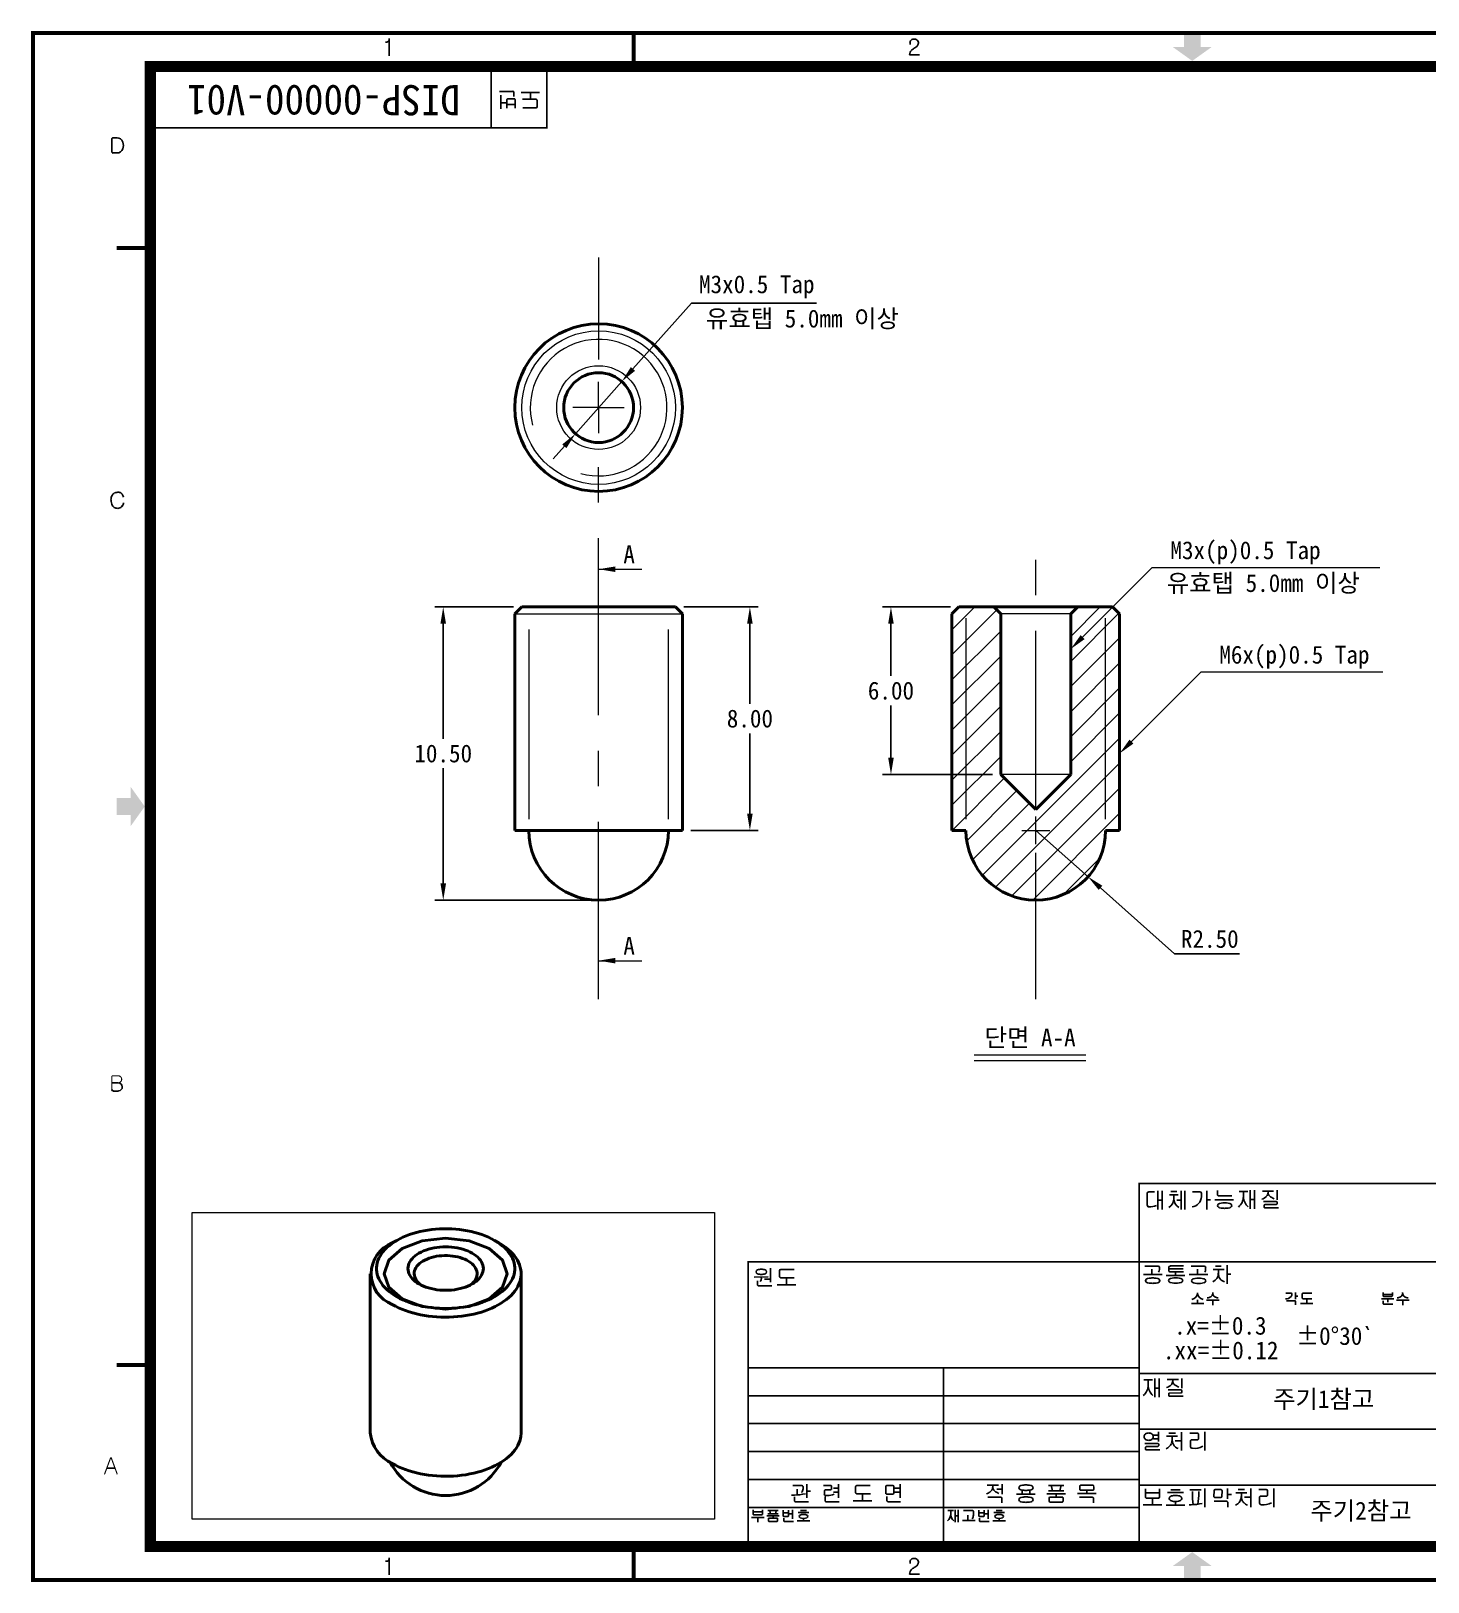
# Model space of a CAD drawing. Header units: millimetres. Extents: x 20 to 2790, y -3132 to 1612.
# Drawn here: x 19.6 to 269.7, y 19.6 to 297.4 of the extents above; entities that cross this region are included whole.
import ezdxf

# ---------------------------------------------------------------- set-up
doc = ezdxf.new("R2010")
doc.units = ezdxf.units.MM
doc.header["$MEASUREMENT"] = 0
doc.linetypes.add('CENTER', pattern=[50.8, 31.75, -6.35, 6.35, -6.35])
doc.layers.get('0').update_dxf_attribs({"color": 6})
doc.layers.add('0 @ 1', color=6, linetype='Continuous')
for name, color, linetype, lineweight in [('CENTER', 1, 'CENTER', 9), ('DIM', 2, 'Continuous', 9), ('HATCH', 5, 'Continuous', 13), ('OUTLINE', 3, 'Continuous', 40), ('숨은선', 253, 'Continuous', 20)]:
    doc.layers.add(name, color=color, linetype=linetype, lineweight=lineweight)
doc.styles.get("Standard").update_dxf_attribs({"font": '', "height": 3.2})
doc.styles.get('Standard').set_extended_font_data('GulimChe')
doc.dimstyles.new('척도 5배 - (x.xx)', dxfattribs={"dimtxt": 3.2, "dimasz": 3, "dimexe": 1.5, "dimexo": 1.5, "dimgap": 1, "dimtad": 1, "dimtih": 1, "dimtoh": 1, "dimlfac": 0.2, "dimzin": 0, "dimdsep": 46, "dimtxsty": 'Standard', "dimcen": 0, "dimclrd": 2, "dimclre": 2, "dimclrt": 2, "dimaunit": 1, "dimadec": 0, "dimazin": 0, "dimtfac": 0.75, "dimtmove": 0, "dimatfit": 0, "dimfxl": 1, "dimtolj": 1, "dimtzin": 0, "dimarcsym": 0})

# ---------------------------------------------------------------- blocks, each defined once
blk = doc.blocks.new('A-3_규격도면_동인광학')
for points in [[(209, 277), (206, 277), (206, 274.5), (204, 274.5), (207.5, 272), (211, 274.5), (209, 274.5)], [(15, 137), (17.5, 137), (17.5, 135), (20, 138.5), (17.5, 142), (17.5, 140), (15, 140)], [(204, 2.5), (206, 2.5), (206, 0), (209, 0), (209, 2.5), (211, 2.5), (207.5, 5)]]:
    blk.add_hatch(color=256).paths.add_polyline_path(points)
for p, q in [((63.07, 275.38), (63.32, 275.38)), ((63.73, 272.93), (63.73, 275.99)), ((63.73, 275.99), (63.73, 272.93)), ((156.98, 274.96), (156.98, 275.22)), ((156.9, 273.09), (158.65, 273.09)), ((157.84, 274.33), (157.74, 274.26)), ((158.18, 274.56), (157.84, 274.33)), ((158.26, 274.63), (158.18, 274.56)), ((82, 270), (82, 260)), ((85.87, 266.55), (83.48, 266.55)), ((83.73, 263.42), (83.73, 265.84)), ((84.63, 264.48), (83.73, 264.48)), ((84.81, 265.01), (84.81, 263.52)), ((86.28, 264.22), (84.81, 264.22)), ((86.07, 265.22), (84.99, 265.22)), ((86.06, 265.64), (86.06, 266.4)), ((86.28, 263.52), (86.28, 265.05)), ((90.69, 266.36), (87.36, 266.36)), ((90.02, 265.12), (87.64, 265.12)), ((89.03, 265.33), (89.03, 266.36)), ((90.27, 263.83), (90.27, 264.89)), ((87.68, 263.62), (90.05, 263.62)), ((14.11, 255.76), (14.11, 258)), ((14.35, 258.23), (15.04, 258.23)), ((16.18, 193.86), (16.14, 194.04)), ((14.1, 89.02), (15.24, 89.02)), ((15.24, 89.02), (15.26, 89.02)), ((15.31, 87.56), (14.35, 87.56)), ((200.76, 69.49), (199.71, 69.49)), ((201.31, 69.71), (201.31, 66.37)), ((202.12, 69.71), (202.12, 66.37)), ((203.67, 69.54), (204.73, 69.54)), ((205.49, 69.71), (205.49, 66.37)), ((206.2, 69.71), (206.2, 66.37)), ((207.52, 69.52), (208.87, 69.52)), ((210.13, 69.71), (210.13, 66.37)), ((211.99, 69.75), (211.99, 69.01)), ((215.9, 69.58), (217.44, 69.58)), ((216.66, 69.58), (216.66, 68.65)), ((217.85, 69.8), (217.85, 66.46)), ((218.66, 69.8), (218.66, 66.46)), ((220.05, 69.62), (222.07, 69.62)), ((221.06, 69.62), (221.06, 69.31)), ((221.06, 69.62), (221.06, 69.31)), ((222.7, 69.82), (222.7, 68.1)), ((199.46, 69.16), (199.46, 67.06)), ((201.31, 68.03), (202.12, 68.03)), ((203.44, 68.98), (204.96, 68.98)), ((204.2, 68.3), (204.2, 68.98)), ((205.49, 67.99), (204.77, 67.99)), ((209.13, 69.27), (209.13, 68.63)), ((210.13, 68.07), (210.78, 68.07)), ((211.56, 68.09), (214.89, 68.09)), ((212.25, 68.77), (214.61, 68.77)), ((217.85, 68.12), (218.66, 68.12)), ((220.23, 67.78), (222.52, 67.78)), ((220.35, 67.05), (220.35, 66.78)), ((222.51, 67.23), (220.5, 67.21)), ((220.56, 66.63), (222.91, 66.63)), ((131.98, 53.34), (131.98, 55.81)), ((131.98, 55.81), (131.98, 53.34)), ((136.23, 55.6), (133.86, 55.6)), ((199.04, 56.19), (201.37, 56.19)), ((200.24, 55.63), (200.24, 54.7)), ((201.65, 55.96), (201.65, 55.6)), ((203.29, 56.01), (203.29, 55.39)), ((205.86, 55.72), (203.29, 55.72)), ((205.91, 56.23), (203.54, 56.23)), ((207.29, 56.19), (209.62, 56.19)), ((208.42, 55.63), (208.42, 54.71)), ((209.9, 55.96), (209.9, 55.6)), ((211.23, 55.62), (213.19, 55.62)), ((211.65, 56.18), (212.7, 56.18)), ((212.18, 54.94), (212.18, 55.62)), ((213.76, 56.39), (213.76, 53.05)), ((129.11, 54.2), (131.59, 54.27)), ((129.66, 53.56), (129.66, 52.9)), ((130.36, 54.23), (130.37, 53.91)), ((131.98, 53.87), (130.96, 53.87)), ((133.22, 52.86), (136.55, 52.86)), ((133.64, 55.39), (133.64, 54.33)), ((133.89, 54.1), (136.27, 54.1)), ((134.88, 53.9), (134.88, 52.86)), ((202.1, 54.7), (198.76, 54.7)), ((198.76, 54.7), (202.1, 54.7)), ((202.86, 54.53), (206.19, 54.53)), ((203.53, 55.2), (205.92, 55.2)), ((204.52, 55.2), (204.52, 54.53)), ((210.28, 54.71), (206.94, 54.71)), ((206.94, 54.71), (210.28, 54.71)), ((213.76, 54.75), (214.42, 54.75)), ((129.87, 52.68), (132.24, 52.68)), ((208.44, 49.49), (208.44, 50.19)), ((210.07, 50.1), (212.31, 50.1)), ((211.16, 51.47), (211.16, 51.35)), ((211.16, 51.35), (211.16, 51.47)), ((211.18, 50.1), (211.18, 49.24)), ((224.24, 51.39), (225.17, 51.39)), ((224.35, 50), (225.83, 50)), ((225.3, 51.25), (225.3, 51.02)), ((225.97, 51.51), (225.97, 50.3)), ((225.97, 50.8), (226.41, 50.8)), ((227.17, 51.22), (227.17, 50.52)), ((228.89, 51.37), (227.31, 51.37)), ((227.33, 50.37), (228.92, 50.37)), ((227.99, 50.23), (227.99, 49.54)), ((241.38, 50.33), (243.6, 50.33)), ((241.67, 51.46), (241.67, 50.89)), ((241.67, 51.15), (243.32, 51.15)), ((241.83, 50.76), (243.16, 50.76)), ((242.49, 50.33), (242.49, 49.76)), ((243.32, 50.94), (243.32, 51.46)), ((244.07, 50.1), (246.3, 50.1)), ((245.16, 51.47), (245.16, 51.35)), ((245.16, 51.35), (245.16, 51.47)), ((245.18, 50.1), (245.18, 49.24)), ((207.34, 49.49), (209.56, 49.49)), ((225.98, 49.89), (225.98, 49.29)), ((226.89, 49.54), (229.11, 49.54)), ((241.67, 49.96), (241.67, 49.52)), ((241.84, 49.39), (243.42, 49.39)), ((128, 38), (198, 38)), ((163, 38), (163, 7)), ((198, 37), (253, 37)), ((198.84, 35.85), (200.38, 35.85)), ((199.6, 35.85), (199.6, 34.91)), ((200.79, 36.06), (200.79, 32.73)), ((200.79, 34.38), (201.6, 34.38)), ((201.6, 36.06), (201.6, 32.73)), ((202.99, 35.89), (205.01, 35.89)), ((203.17, 34.04), (205.47, 34.04)), ((205.45, 33.49), (203.44, 33.48)), ((204, 35.89), (204, 35.58)), ((204, 35.89), (204, 35.58)), ((205.65, 36.09), (205.65, 34.36)), ((128, 33), (198, 33)), ((203.29, 33.31), (203.29, 33.04)), ((203.51, 32.9), (205.85, 32.9)), ((128, 28), (198, 28)), ((198, 27), (253, 27)), ((200.56, 25.95), (201.47, 25.95)), ((200.56, 25.29), (201.47, 25.29)), ((201.47, 26.51), (201.47, 24.78)), ((202.92, 25.73), (204.88, 25.73)), ((203.3, 26.31), (204.49, 26.31)), ((203.9, 25.73), (203.9, 25.14)), ((205.57, 26.49), (205.57, 23.18)), ((207.07, 26.3), (208.41, 26.3)), ((208.41, 25.11), (207.39, 25.11)), ((208.62, 26.1), (208.62, 25.31)), ((209.75, 26.51), (209.75, 23.17)), ((128, 23), (198, 23)), ((199.01, 24.45), (201.31, 24.45)), ((199.13, 23.72), (199.13, 23.45)), ((201.29, 23.9), (199.28, 23.88)), ((199.35, 23.3), (201.7, 23.3)), ((204.46, 24.93), (205.57, 24.93)), ((207.21, 24.89), (207.21, 23.84)), ((207.32, 23.64), (207.4, 23.61)), ((207.4, 23.61), (207.54, 23.59)), ((13.21, 20.04), (14.68, 20.04)), ((128, 18), (198, 18)), ((135.98, 16.93), (137.61, 16.93)), ((138.54, 17.16), (138.54, 14.69)), ((141.51, 16.95), (142.68, 16.95)), ((142.95, 16.76), (142.95, 16.34)), ((144.21, 17.16), (144.21, 14.72)), ((147.25, 16.73), (147.25, 15.67)), ((149.84, 16.94), (147.47, 16.94)), ((152.64, 16.75), (152.64, 15.56)), ((153.9, 16.94), (152.85, 16.94)), ((154.09, 15.56), (154.09, 16.72)), ((155.19, 17.16), (155.19, 14.72)), ((170.79, 16.97), (172.81, 16.97)), ((171.8, 16.97), (171.8, 16.65)), ((173.45, 17.17), (173.45, 15.35)), ((181.75, 16.92), (184.53, 16.92)), ((182.3, 16.77), (182.47, 15.98)), ((183.97, 16.75), (183.79, 15.98)), ((187.39, 16.22), (187.39, 16.83)), ((187.63, 16.98), (189.68, 16.98)), ((189.86, 16.77), (189.86, 16.22)), ((198, 17), (253, 17)), ((135.78, 15.21), (136.3, 15.22)), ((136.3, 14.87), (136.3, 14.23)), ((136.56, 14.01), (138.83, 14.01)), ((136.81, 16.25), (136.81, 15.24)), ((139.19, 15.89), (138.54, 15.89)), ((141.65, 15.95), (141.65, 15.38)), ((141.79, 14.95), (141.79, 14.23)), ((141.83, 15.14), (142.16, 15.13)), ((142.72, 16.12), (141.88, 16.12)), ((142.04, 14.01), (144.32, 14.01)), ((143.29, 16.45), (144.21, 16.45)), ((143.29, 15.71), (144.21, 15.71)), ((146.83, 14.2), (150.16, 14.2)), ((147.5, 15.44), (149.88, 15.44)), ((148.49, 15.23), (148.49, 14.2)), ((152.84, 15.37), (153.88, 15.37)), ((152.86, 14.95), (152.86, 14.23)), ((153.11, 14.01), (155.29, 14.01)), ((154.26, 16.45), (155.19, 16.45)), ((154.27, 15.71), (155.19, 15.71)), ((170.89, 14.83), (173.22, 14.83)), ((172.54, 16.26), (173.45, 16.26)), ((173.42, 14.6), (173.42, 13.84)), ((179.41, 15.35), (176.07, 15.35)), ((176.07, 15.35), (179.41, 15.35)), ((177.03, 16.01), (177.03, 15.35)), ((178.44, 16.02), (178.44, 15.35)), ((181.47, 15.45), (184.82, 15.45)), ((181.75, 15.98), (184.53, 15.98)), ((181.9, 14.7), (181.9, 14.1)), ((184.19, 14.86), (182.09, 14.86)), ((182.14, 13.95), (184.19, 13.95)), ((183.13, 15.45), (183.13, 14.86)), ((184.37, 14.15), (184.37, 14.7)), ((186.96, 15.48), (190.31, 15.48)), ((187.31, 14.81), (189.64, 14.81)), ((189.68, 16.07), (187.58, 16.07)), ((188.63, 15.48), (188.63, 16.07)), ((189.85, 14.59), (189.85, 13.83)), ((199.15, 16.32), (199.15, 14.84)), ((199.15, 15.62), (201.64, 15.62)), ((199.35, 14.67), (201.43, 14.67)), ((200.39, 14.45), (200.39, 13.44)), ((201.64, 14.87), (201.64, 16.34)), ((203.05, 15.65), (205.96, 15.65)), ((203.67, 16.17), (205.33, 16.17)), ((204.35, 15.15), (204.49, 15.15)), ((204.49, 14.06), (204.35, 14.06)), ((204.49, 15.15), (204.63, 15.15)), ((204.63, 14.06), (204.49, 14.06)), ((204.49, 14.06), (204.49, 13.41)), ((207.06, 16.15), (209.09, 16.15)), ((207.53, 15.83), (207.53, 15.63)), ((208.66, 15.84), (208.66, 15.63)), ((209.78, 16.38), (209.78, 13.06)), ((211.4, 15.99), (211.37, 14.97)), ((211.4, 14.11), (213.62, 14.11)), ((211.57, 14.77), (212.61, 14.77)), ((212.67, 16.18), (211.61, 16.18)), ((212.82, 14.97), (212.86, 15.96)), ((213.83, 16.37), (213.83, 14.55)), ((213.83, 15.31), (214.5, 15.31)), ((213.85, 13.93), (213.85, 13.04)), ((215.31, 15.6), (217.27, 15.6)), ((215.7, 16.18), (216.88, 16.18)), ((216.29, 15.6), (216.29, 15.01)), ((216.85, 14.81), (217.96, 14.81)), ((217.96, 16.37), (217.96, 13.06)), ((219.41, 16.2), (220.75, 16.2)), ((219.54, 14.79), (219.54, 13.74)), ((220.74, 15), (219.72, 15)), ((220.96, 15.99), (220.96, 15.21)), ((222.09, 16.41), (222.09, 13.07)), ((128, 13), (198, 13)), ((128.62, 11.22), (130.85, 11.22)), ((128.91, 12.54), (128.91, 11.79)), ((128.91, 12.2), (130.56, 12.2)), ((129.05, 11.66), (130.43, 11.66)), ((129.74, 11.22), (129.74, 10.37)), ((130.56, 11.82), (130.56, 12.54)), ((131.35, 11.49), (133.58, 11.49)), ((131.53, 12.47), (133.39, 12.47)), ((131.53, 11.84), (133.39, 11.84)), ((131.9, 12.37), (132.02, 11.84)), ((132.46, 11.49), (132.46, 11.09)), ((133.02, 12.36), (132.9, 11.84)), ((134.27, 12.51), (134.27, 11.49)), ((134.27, 12.05), (135.24, 12.05)), ((134.4, 11.37), (135.13, 11.37)), ((135.24, 11.52), (135.24, 12.51)), ((135.37, 11.87), (135.96, 11.87)), ((135.96, 12.58), (135.96, 10.96)), ((136.95, 12.09), (138.89, 12.09)), ((137.37, 12.45), (138.47, 12.45)), ((137.82, 11.76), (137.91, 11.76)), ((137.91, 11.76), (138, 11.76)), ((163.75, 12.44), (164.78, 12.44)), ((164.26, 12.44), (164.26, 11.82)), ((165.05, 12.59), (165.05, 10.36)), ((165.05, 11.47), (165.59, 11.47)), ((165.59, 12.59), (165.59, 10.36)), ((166.58, 12.46), (168.15, 12.46)), ((167.34, 11.59), (167.34, 10.63)), ((168.32, 12.3), (168.32, 11.6)), ((169.29, 12.51), (169.29, 11.49)), ((169.29, 12.05), (170.27, 12.05)), ((169.42, 11.37), (170.15, 11.37)), ((170.27, 11.52), (170.27, 12.51)), ((170.39, 11.87), (170.99, 11.87)), ((170.99, 12.58), (170.99, 10.96)), ((171.97, 12.09), (173.91, 12.09)), ((172.39, 12.45), (173.49, 12.45)), ((172.84, 11.76), (172.93, 11.76)), ((172.93, 11.76), (173.03, 11.76)), ((198.73, 13.44), (202.06, 13.44)), ((202.83, 13.41), (206.17, 13.41)), ((206.96, 13.48), (207.33, 13.48)), ((219.65, 13.53), (219.73, 13.5)), ((219.73, 13.5), (219.88, 13.49)), ((131.64, 10.99), (131.64, 10.59)), ((133.17, 11.09), (131.76, 11.09)), ((131.8, 10.49), (133.17, 10.49)), ((133.29, 10.62), (133.29, 10.99)), ((134.41, 11.1), (134.41, 10.59)), ((134.54, 10.49), (136.13, 10.49)), ((136.81, 10.6), (139.03, 10.6)), ((137.91, 11.04), (137.82, 11.04)), ((138, 11.04), (137.91, 11.04)), ((137.91, 11.04), (137.91, 10.6)), ((166.39, 10.63), (168.62, 10.63)), ((169.43, 11.1), (169.43, 10.59)), ((169.56, 10.49), (171.15, 10.49)), ((171.83, 10.6), (174.06, 10.6)), ((172.93, 11.04), (172.84, 11.04)), ((173.03, 11.04), (172.93, 11.04)), ((172.93, 11.04), (172.93, 10.6)), ((63.07, 3.35), (63.32, 3.35)), ((63.73, 0.91), (63.73, 3.96)), ((63.73, 3.96), (63.73, 0.91)), ((156.98, 2.93), (156.98, 3.2)), ((156.9, 1.07), (158.65, 1.07)), ((157.84, 2.3), (157.74, 2.24)), ((158.18, 2.54), (157.84, 2.3)), ((158.26, 2.6), (158.18, 2.54))]:
    blk.add_line(p, q)
for points, const_width in [([(0, 0), (0, 277), (400, 277), (400, 0)], 0.7), ([(21, 6), (21, 271), (394, 271), (394, 6)], 2)]:
    blk.add_lwpolyline(points, close=True, dxfattribs=dict(const_width=const_width))
for points, const_width in [([(107.5, 277), (107.5, 270.33)], 0.7), ([(22, 260), (92, 260), (92, 270)], 0.3), ([(15, 238.5), (21.67, 238.5)], 0.7), ([(198, 7), (198, 71), (393, 71)], 0.3), ([(128, 7), (128, 57), (393, 57)], 0.3), ([(15, 38.5), (21.67, 38.5)], 0.7), ([(107.5, 0), (107.5, 6.67)], 0.7)]:
    blk.add_lwpolyline(points, dxfattribs=dict(const_width=const_width))
at = {"const_width": 0.2}
for points in [[(14.1, 87.81), (14.1, 90.08, -0.443983), (14.33, 90.29), (15.24, 90.29, -1), (15.24, 89.02), (14.1, 89.02)], [(12.79, 18.9), (13.87, 21.81, -0.756384), (14.04, 21.8), (15.09, 18.92)]]:
    blk.add_lwpolyline(points, format="xyb", dxfattribs=at)
for centre, radius, start, end in [((63.32, 275.8), 0.418, 270, 351.8564), ((157.65, 275.22), 0.675, 135.3614, 180), ((157.57, 275.31), 0.56, 116.1126, 135.3614), ((157.74, 274.95), 0.951, 75.511, 116.1126), ((157.84, 275.33), 0.566, 52.7857, 75.511), ((157.74, 275.19), 0.74, 352.4081, 52.7857), ((157.61, 275.21), 0.862, 318.1085, 352.4081), ((158.42, 273.05), 1.52, 161.3803, 178.4124), ((157.65, 273.31), 0.705, 132.8749, 161.3803), ((159.75, 271.05), 3.8, 121.9901, 132.8749), ((84.99, 265.04), 0.181, 90, 191.0214), ((85.9, 266.4), 0.157, 0, 104.5405), ((86.1, 265.05), 0.179, 0, 97.6654), ((90.04, 264.89), 0.23, 0, 93.1332), ((90.05, 263.83), 0.217, 270, 359.9617), ((14.35, 258), 0.234, 89.9627, 180), ((14.35, 255.75), 0.241, 177.6028, 269.7704), ((14.69, 339.44), 83.93, 269.7704, 270.2296), ((15.02, 256.63), 1.12, 270.2296, 341.2755), ((15.04, 257.12), 1.11, 18.7245, 90), ((14.3, 256.87), 1.88, 341.2755, 18.7245), ((15.03, 193.78), 0.968, 126.0964, 153.4408), ((14.92, 193.92), 0.786, 112.6651, 126.0964), ((15.21, 193.24), 1.52, 84.5855, 112.6651), ((15.27, 193.91), 0.857, 49.4232, 84.5855), ((15.2, 193.83), 0.962, 12.5369, 49.4232), ((15.89, 193.35), 1.93, 153.4408, 179.3877), ((15.94, 193.35), 1.97, 179.3877, 207.825), ((15.05, 192.88), 0.971, 207.825, 248.4845), ((15.15, 193.14), 1.26, 248.4845, 279.0922), ((15.2, 192.85), 0.954, 279.0922, 325.2032), ((14.87, 193.08), 1.36, 325.2032, 351.393), ((15.26, 88.29), 0.727, 273.6048, 90), ((14.35, 87.81), 0.249, 181.3239, 270), ((199.71, 69.23), 0.261, 90, 196.224), ((208.87, 69.25), 0.269, 4.3858, 90), ((199.7, 67.06), 0.236, 180, 268.1595), ((199.8, 70.18), 3.36, 268.1595, 293.0296), ((202.32, 68.3), 1.88, 301.736, 0), ((206.08, 68.3), 1.88, 180, 238.264), ((207.33, 68.63), 1.8, 274.0617, 0), ((212.23, 69.01), 0.238, 180, 274.8762), ((212.39, 67.01), 0.362, 130.787, 175.4096), ((212.39, 67.07), 0.362, 184.5904, 229.213), ((212.55, 66.82), 0.62, 105.5854, 130.787), ((212.55, 67.27), 0.62, 229.213, 254.4146), ((213.19, 64.54), 2.98, 94.5784, 105.5854), ((213.19, 69.54), 2.98, 254.4146, 265.4216), ((213.3, 63.2), 4.33, 90, 94.5784), ((213.3, 63.2), 4.33, 85.4216, 90), ((213.4, 64.54), 2.98, 74.4146, 85.4216), ((213.4, 69.54), 2.98, 274.5784, 285.5854), ((214.04, 66.82), 0.62, 49.213, 74.4146), ((214.04, 67.27), 0.62, 285.5854, 310.787), ((214.21, 67.01), 0.362, 4.5904, 49.213), ((214.21, 67.07), 0.362, 310.787, 355.4096), ((214.19, 68.65), 2.46, 310.6997, 0), ((219.07, 68.65), 2.41, 180, 230.1829), ((219.22, 70.25), 2.2, 289.6857, 314.5469), ((220.5, 67.06), 0.15, 90.4674, 185.5199), ((220.51, 66.78), 0.158, 180, 290.6438), ((219.98, 69.47), 1.11, 314.5469, 334.7965), ((220.33, 69.31), 0.731, 334.7965, 0), ((221.76, 69.31), 0.707, 180, 230.0339), ((223.22, 71.05), 2.97, 230.0339, 249.212), ((222.52, 67.41), 0.182, 265.0661, 354.5096), ((222.52, 67.6), 0.181, 5.4904, 90), ((221.55, 67.5), 1.16, 354.5096, 5.4904), ((213.3, 70.88), 4.33, 265.4216, 270), ((213.3, 70.88), 4.33, 270, 274.5784), ((130.37, 53.68), 1.97, 90, 109.7033), ((130.37, 53.68), 1.97, 70.2967, 90), ((133.86, 55.39), 0.217, 90, 179.9617), ((201.37, 55.9), 0.29, 11.8483, 90), ((200.91, 55.6), 0.74, 320.5326, 0), ((203.54, 55.97), 0.253, 90, 170.8151), ((209.62, 55.9), 0.29, 11.8483, 90), ((209.16, 55.6), 0.74, 320.5326, 0), ((129.85, 55.13), 0.429, 109.7033, 172.0326), ((129.85, 55.24), 0.429, 187.9674, 250.2967), ((129.87, 52.9), 0.216, 180, 270.036), ((130.37, 56.69), 1.97, 250.2967, 270), ((129.76, 53.89), 0.602, 313.5964, 1.5108), ((130.37, 56.69), 1.97, 270, 289.7033), ((130.89, 55.13), 0.429, 7.9674, 70.2967), ((130.89, 55.24), 0.429, 289.7033, 352.0326), ((133.87, 54.33), 0.23, 180, 273.1332), ((199.51, 53.57), 0.362, 130.787, 175.4096), ((199.51, 53.63), 0.362, 184.5904, 229.213), ((199.68, 53.38), 0.62, 105.5854, 130.787), ((199.68, 53.83), 0.62, 229.213, 254.4146), ((200.32, 51.1), 2.98, 94.5784, 105.5854), ((200.32, 56.1), 2.98, 254.4146, 265.4216), ((200.42, 49.76), 4.33, 90, 94.5784), ((200.42, 57.45), 4.33, 265.4216, 270), ((200.42, 49.76), 4.33, 85.4216, 90), ((200.42, 57.45), 4.33, 270, 274.5784), ((200.53, 51.1), 2.98, 74.4146, 85.4216), ((200.53, 56.1), 2.98, 274.5784, 285.5854), ((201.17, 53.38), 0.62, 49.213, 74.4146), ((201.17, 53.83), 0.62, 285.5854, 310.787), ((201.34, 53.57), 0.362, 4.5904, 49.213), ((201.34, 53.63), 0.362, 310.787, 355.4096), ((203.63, 53.59), 0.362, 130.787, 175.4096), ((203.63, 53.65), 0.362, 184.5904, 229.213), ((203.49, 55.39), 0.199, 180, 282.1799), ((203.79, 53.39), 0.62, 105.5854, 130.787), ((203.79, 53.84), 0.62, 229.213, 254.4146), ((204.43, 51.12), 2.98, 94.5784, 105.5854), ((204.43, 56.12), 2.98, 254.4146, 265.4216), ((204.54, 49.77), 4.33, 90, 94.5784), ((204.54, 57.46), 4.33, 265.4216, 270), ((204.54, 49.77), 4.33, 85.4216, 90), ((204.54, 57.46), 4.33, 270, 274.5784), ((204.64, 51.12), 2.98, 74.4146, 85.4216), ((204.64, 56.12), 2.98, 274.5784, 285.5854), ((205.28, 53.39), 0.62, 49.213, 74.4146), ((205.28, 53.84), 0.62, 285.5854, 310.787), ((205.45, 53.59), 0.362, 4.5904, 49.213), ((205.45, 53.65), 0.362, 310.787, 355.4096), ((207.72, 53.55), 0.362, 130.787, 175.4096), ((207.72, 53.61), 0.362, 184.5904, 229.213), ((207.89, 53.36), 0.62, 105.5854, 130.787), ((207.89, 53.81), 0.62, 229.213, 254.4146), ((208.53, 51.08), 2.98, 94.5784, 105.5854), ((208.53, 56.08), 2.98, 254.4146, 265.4216), ((208.64, 49.74), 4.33, 90, 94.5784), ((208.64, 57.42), 4.33, 265.4216, 270), ((208.64, 49.74), 4.33, 85.4216, 90), ((208.64, 57.42), 4.33, 270, 274.5784), ((208.74, 51.08), 2.98, 74.4146, 85.4216), ((208.74, 56.08), 2.98, 274.5784, 285.5854), ((209.38, 53.36), 0.62, 49.213, 74.4146), ((209.38, 53.81), 0.62, 285.5854, 310.787), ((209.55, 53.55), 0.362, 4.5904, 49.213), ((209.55, 53.61), 0.362, 310.787, 355.4096), ((210.64, 54.85), 1.53, 290.6033, 3.3919), ((213.65, 54.84), 1.48, 175.9627, 256.3106), ((207.23, 51.43), 1.22, 280.1846, 0), ((209.66, 51.43), 1.22, 180, 259.8154), ((210.11, 51.8), 1.28, 273.0377, 302.6699), ((210.37, 51.39), 0.803, 302.6699, 326.0061), ((210.43, 51.35), 0.733, 326.0061, 0), ((211.89, 51.35), 0.733, 180, 213.9939), ((211.95, 51.39), 0.803, 213.9939, 237.3301), ((212.21, 51.8), 1.28, 237.3301, 266.9623), ((224.35, 51.51), 1.15, 262.4823, 318.1564), ((225.17, 51.25), 0.136, 0.0353, 90), ((224.89, 51.02), 0.411, 318.1564, 0), ((225.83, 49.84), 0.158, 15.2263, 90), ((227.31, 51.22), 0.145, 90, 179.9617), ((227.32, 50.52), 0.153, 180, 273.1332), ((241.8, 50.89), 0.132, 180, 282.7156), ((243.16, 50.92), 0.157, 270, 6.3225), ((244.11, 51.8), 1.28, 273.0377, 302.6699), ((244.37, 51.39), 0.803, 302.6699, 326.0061), ((244.43, 51.35), 0.733, 326.0061, 0), ((245.89, 51.35), 0.733, 180, 213.9939), ((245.95, 51.39), 0.803, 213.9939, 237.3301), ((246.21, 51.8), 1.28, 237.3301, 266.9623), ((241.81, 49.52), 0.136, 180, 282.3289), ((197.14, 34.91), 2.46, 310.6997, 0), ((202.01, 34.91), 2.41, 180, 230.1829), ((202.16, 36.52), 2.2, 289.6857, 314.5469), ((203.44, 33.33), 0.15, 90.4674, 185.5199), ((202.93, 35.74), 1.11, 314.5469, 334.7965), ((203.27, 35.58), 0.731, 334.7965, 0), ((204.71, 35.58), 0.707, 180, 230.0339), ((206.16, 37.31), 2.97, 230.0339, 249.212), ((205.47, 33.68), 0.182, 265.0661, 354.5096), ((205.47, 33.86), 0.181, 5.4904, 90), ((204.5, 33.77), 1.16, 354.5096, 5.4904), ((203.45, 33.04), 0.158, 180, 290.6438), ((199.46, 25.7), 0.566, 126.2971, 182.2865), ((199.46, 25.65), 0.566, 177.7135, 233.7029), ((199.7, 25.38), 0.955, 90, 126.2971), ((199.7, 25.96), 0.955, 233.7029, 270), ((199.7, 25.38), 0.955, 53.7029, 90), ((199.7, 25.96), 0.955, 270, 306.2971), ((199.93, 25.7), 0.566, 357.7135, 53.7029), ((199.93, 25.65), 0.566, 306.2971, 2.2865), ((202.15, 25.14), 1.75, 337.7895, 0), ((205.83, 25.14), 1.93, 180, 203.0854), ((207.39, 24.92), 0.187, 90, 189.9031), ((208.41, 26.09), 0.21, 2.4746, 90), ((208.42, 25.31), 0.202, 265.1914, 0), ((199.28, 23.73), 0.15, 90.4674, 185.5199), ((199.29, 23.45), 0.158, 180, 290.6438), ((201.31, 24.08), 0.182, 265.0661, 354.5096), ((201.31, 24.27), 0.181, 5.4904, 90), ((200.34, 24.18), 1.16, 354.5096, 5.4904), ((201.98, 25.31), 1.99, 295.4601, 314.7962), ((202.16, 25.13), 1.74, 314.7962, 337.7895), ((205.29, 24.91), 1.34, 203.0854, 227.7201), ((205.95, 25.63), 2.32, 227.7201, 245.1313), ((207.44, 23.84), 0.235, 180, 238.9832), ((207.91, 26.54), 2.97, 262.8795, 299.3294), ((137.61, 16.7), 0.224, 5.8584, 90), ((135.83, 16.52), 2.01, 354.1416, 5.8584), ((142.68, 16.66), 0.29, 19.9366, 90), ((147.47, 16.73), 0.217, 90, 179.9617), ((152.85, 16.73), 0.211, 90, 174.1511), ((153.87, 16.72), 0.223, 0, 81.4867), ((176.82, 16.5), 0.362, 130.787, 175.4096), ((176.99, 16.31), 0.62, 105.5854, 130.787), ((177.63, 14.03), 2.98, 94.5784, 105.5854), ((177.73, 12.69), 4.33, 90, 94.5784), ((177.73, 12.69), 4.33, 85.4216, 90), ((177.84, 14.03), 2.98, 74.4146, 85.4216), ((178.48, 16.31), 0.62, 49.213, 74.4146), ((178.64, 16.5), 0.362, 4.5904, 49.213), ((187.56, 16.83), 0.163, 63.6984, 180), ((189.68, 16.8), 0.179, 352.4097, 90), ((136.15, 25.5), 10.28, 270.7952, 281.7846), ((136.52, 14.23), 0.218, 180, 278.834), ((136.77, 16.42), 1.07, 316.4472, 354.1416), ((141.88, 15.88), 0.243, 90, 162.7327), ((141.89, 15.38), 0.247, 180, 255.9206), ((142.01, 14.23), 0.218, 180, 278.834), ((142.27, 17.94), 2.82, 267.8535, 294.1102), ((142.73, 16.34), 0.223, 268.9289, 0), ((147.48, 15.67), 0.23, 180, 273.1332), ((152.83, 15.56), 0.198, 180, 272.2398), ((153.08, 14.23), 0.218, 180, 278.834), ((153.88, 15.58), 0.214, 270, 355.6406), ((170.17, 17.28), 1.89, 285.8538, 306.2125), ((170.48, 16.85), 1.37, 306.2125, 332.5484), ((170.87, 16.65), 0.93, 332.5484, 0), ((172.71, 16.65), 0.912, 180, 209.5054), ((172.86, 16.73), 1.08, 209.5054, 237.9626), ((174.78, 19.8), 4.7, 237.9626, 246.4471), ((173.22, 14.62), 0.204, 354.4055, 90), ((176.82, 16.56), 0.362, 184.5904, 229.213), ((176.82, 14.36), 0.362, 130.787, 175.4096), ((176.82, 14.42), 0.362, 184.5904, 229.213), ((176.99, 16.76), 0.62, 229.213, 254.4146), ((176.99, 14.17), 0.62, 105.5854, 130.787), ((176.99, 14.62), 0.62, 229.213, 254.4146), ((177.63, 19.03), 2.98, 254.4146, 265.4216), ((177.63, 11.89), 2.98, 94.5784, 105.5854), ((177.63, 16.89), 2.98, 254.4146, 265.4216), ((177.73, 20.38), 4.33, 265.4216, 270), ((177.73, 10.55), 4.33, 90, 94.5784), ((177.73, 18.24), 4.33, 265.4216, 270), ((177.73, 20.38), 4.33, 270, 274.5784), ((177.73, 10.55), 4.33, 85.4216, 90), ((177.73, 18.24), 4.33, 270, 274.5784), ((177.84, 19.03), 2.98, 274.5784, 285.5854), ((177.84, 11.89), 2.98, 74.4146, 85.4216), ((177.84, 16.89), 2.98, 274.5784, 285.5854), ((178.48, 16.76), 0.62, 285.5854, 310.787), ((178.48, 14.17), 0.62, 49.213, 74.4146), ((178.48, 14.62), 0.62, 285.5854, 310.787), ((178.64, 16.56), 0.362, 310.787, 355.4096), ((178.64, 14.36), 0.362, 4.5904, 49.213), ((178.64, 14.42), 0.362, 310.787, 355.4096), ((182.09, 14.67), 0.187, 90, 169.1835), ((182.07, 14.1), 0.163, 180, 296.3016), ((184.22, 14.7), 0.154, 0, 98.8347), ((184.19, 14.13), 0.179, 270, 7.5903), ((187.58, 16.26), 0.187, 190.8165, 270), ((189.64, 14.61), 0.204, 354.4055, 90), ((189.71, 16.22), 0.154, 261.1653, 0), ((199.32, 14.84), 0.175, 180, 277.554), ((201.43, 14.88), 0.209, 270, 358.5824), ((203.81, 14.56), 0.459, 117.2376, 174.097), ((203.81, 14.66), 0.459, 185.903, 242.7624), ((204.35, 13.5), 1.65, 90, 117.2376), ((204.35, 15.72), 1.65, 242.7624, 270), ((204.63, 13.5), 1.65, 62.7624, 90), ((204.63, 15.72), 1.65, 270, 297.2376), ((205.18, 14.56), 0.459, 5.903, 62.7624), ((205.18, 14.66), 0.459, 297.2376, 354.097), ((223.12, 15.63), 15.59, 180, 187.9213), ((193.38, 15.63), 15.28, 352.2562, 0), ((211.57, 14.97), 0.198, 180, 272.2398), ((211.61, 15.97), 0.211, 90, 174.1511), ((212.61, 14.98), 0.214, 270, 355.6406), ((212.63, 15.96), 0.223, 0, 81.4867), ((213.62, 13.87), 0.237, 15.2263, 90), ((214.55, 15.01), 1.74, 314.7962, 337.7895), ((214.54, 15.01), 1.75, 337.7895, 0), ((218.22, 15.01), 1.93, 180, 203.0854), ((217.68, 14.78), 1.34, 203.0854, 227.7201), ((219.72, 14.82), 0.187, 90, 189.9031), ((220.76, 15.21), 0.202, 265.1914, 0), ((220.75, 15.98), 0.21, 2.4746, 90), ((129.04, 11.79), 0.131, 180, 274.282), ((130.43, 11.79), 0.133, 270, 11.7778), ((134.39, 11.49), 0.12, 180, 277.6654), ((135.13, 11.5), 0.121, 270, 11.0214), ((137.46, 11.37), 0.306, 117.2376, 174.097), ((137.46, 11.43), 0.306, 185.903, 242.7624), ((137.82, 10.66), 1.1, 90, 117.2376), ((137.82, 12.14), 1.1, 242.7624, 270), ((138, 10.66), 1.1, 62.7624, 90), ((138, 12.14), 1.1, 270, 297.2376), ((138.37, 11.37), 0.306, 5.903, 62.7624), ((138.37, 11.43), 0.306, 297.2376, 354.097), ((162.62, 11.82), 1.64, 310.6997, 0), ((165.87, 11.82), 1.61, 180, 230.1829), ((167.35, 11.6), 0.979, 320.2059, 0), ((168.15, 12.28), 0.178, 4.5, 90), ((169.41, 11.49), 0.12, 180, 277.6654), ((170.15, 11.5), 0.121, 270, 11.0214), ((172.48, 11.37), 0.306, 117.2376, 174.097), ((172.48, 11.43), 0.306, 185.903, 242.7624), ((172.84, 10.66), 1.1, 90, 117.2376), ((172.84, 12.14), 1.1, 242.7624, 270), ((173.03, 10.66), 1.1, 62.7624, 90), ((173.03, 12.14), 1.1, 270, 297.2376), ((173.39, 11.37), 0.306, 5.903, 62.7624), ((173.39, 11.43), 0.306, 297.2376, 354.097), ((207.33, 21.29), 7.81, 270, 284.3395), ((214.37, 15.19), 1.99, 295.4601, 314.7962), ((218.34, 15.51), 2.32, 227.7201, 245.1313), ((219.78, 13.74), 0.235, 180, 238.9832), ((220.24, 16.44), 2.97, 262.8795, 299.3294), ((131.76, 10.97), 0.125, 90, 169.1835), ((131.75, 10.59), 0.108, 180, 296.3016), ((133.18, 10.99), 0.103, 0, 98.8347), ((133.17, 10.61), 0.119, 270, 7.5903), ((134.52, 10.59), 0.105, 180, 284.5405), ((169.54, 10.59), 0.105, 180, 284.5405), ((63.32, 3.77), 0.418, 270, 351.8564), ((157.65, 3.2), 0.675, 135.3614, 180), ((157.57, 3.28), 0.56, 116.1126, 135.3614), ((157.74, 2.93), 0.951, 75.511, 116.1126), ((157.84, 3.3), 0.566, 52.7857, 75.511), ((157.74, 3.16), 0.74, 352.4081, 52.7857), ((157.61, 3.18), 0.862, 318.1085, 352.4081), ((158.42, 1.02), 1.52, 161.3803, 178.4124), ((157.65, 1.28), 0.705, 132.8749, 161.3803), ((159.75, -0.98), 3.8, 121.9901, 132.8749)]:
    blk.add_arc(centre, radius, start, end)
blk = doc.blocks.new('SW_CENTERMARKSYMBOL_0')
at = {"color": 0, "linetype": 'Continuous', "lineweight": 0}
for p, q in [((0, 2.5), (0, 4.6)), ((-2.5, 0), (-4.6, 0)), ((0, 0), (-2.5, 0)), ((0, 0), (0, 2.5)), ((0, 0), (0, -2.5)), ((0, 0), (2.5, 0)), ((2.5, 0), (4.6, 0)), ((0, -2.5), (0, -4.6))]:
    blk.add_line(p, q, dxfattribs=at)
blk = doc.blocks.new('*D279')
at = {"layer": 'Defpoints', "color": 0, "transparency": 16777216}
for p in [(199.5, 154.23), (208.84, 145.93)]:
    blk.add_point(p, dxfattribs=at)
at = {"layer": 'DIM', "color": 2, "lineweight": -2, "transparency": 16777216}
for p, q in [((199.5, 154.23), (208.84, 145.93)), ((211.08, 143.93), (224.35, 132.13)), ((224.35, 132.13), (235.93, 132.13))]:
    blk.add_line(p, q, dxfattribs=at)
at = {"layer": 'DIM', "color": 2, "transparency": 16777216}
blk.add_solid([(211.41, 144.31), (210.75, 143.56), (208.84, 145.93)], dxfattribs=at)
at = {"layer": 'DIM', "color": 2, "transparency": 16777216, "insert": (230.64, 134.77), "char_height": 3.2, "attachment_point": 5}
blk.add_mtext('\\A1;R2.50', dxfattribs=at)
blk = doc.blocks.new('*D280')
at = {"layer": 'Defpoints', "color": 0, "transparency": 16777216}
for p in [(93.43, 194.23), (107.5, 194.23), (121.25, 141.73)]:
    blk.add_point(p, dxfattribs=at)
at = {"layer": 'DIM', "color": 2, "lineweight": -2, "transparency": 16777216}
for p, q in [((106, 194.23), (91.93, 194.23)), ((93.43, 191.23), (93.43, 170.62)), ((93.43, 144.73), (93.43, 165.34)), ((119.75, 141.73), (91.93, 141.73))]:
    blk.add_line(p, q, dxfattribs=at)
at = {"layer": 'DIM', "color": 2, "transparency": 16777216}
for points in [[(92.93, 191.23), (93.93, 191.23), (93.43, 194.23)], [(92.93, 144.73), (93.93, 144.73), (93.43, 141.73)]]:
    blk.add_solid(points, dxfattribs=at)
at = {"layer": 'DIM', "color": 2, "transparency": 16777216, "insert": (93.43, 167.98), "char_height": 3.2, "attachment_point": 5}
blk.add_mtext('\\A1;10.50', dxfattribs=at)
blk = doc.blocks.new('*D281')
at = {"layer": 'Defpoints', "color": 0, "transparency": 16777216}
for p in [(135, 194.23), (148.32, 194.23), (136.25, 154.23)]:
    blk.add_point(p, dxfattribs=at)
at = {"layer": 'DIM', "color": 2, "lineweight": -2, "transparency": 16777216}
for p, q in [((136.5, 194.23), (149.82, 194.23)), ((148.32, 191.23), (148.32, 176.87)), ((148.32, 157.23), (148.32, 171.59)), ((137.75, 154.23), (149.82, 154.23))]:
    blk.add_line(p, q, dxfattribs=at)
at = {"layer": 'DIM', "color": 2, "transparency": 16777216}
for points in [[(147.82, 191.23), (148.82, 191.23), (148.32, 194.23)], [(147.82, 157.23), (148.82, 157.23), (148.32, 154.23)]]:
    blk.add_solid(points, dxfattribs=at)
at = {"layer": 'DIM', "color": 2, "transparency": 16777216, "insert": (148.32, 174.23), "char_height": 3.2, "attachment_point": 5}
blk.add_mtext('\\A1;8.00', dxfattribs=at)
blk = doc.blocks.new('*D282')
at = {"layer": 'Defpoints', "color": 0, "transparency": 16777216}
for p in [(185.75, 194.23), (173.57, 164.23), (193.25, 164.23)]:
    blk.add_point(p, dxfattribs=at)
at = {"layer": 'DIM', "color": 2, "lineweight": -2, "transparency": 16777216}
for p, q in [((184.25, 194.23), (172.07, 194.23)), ((173.57, 191.23), (173.57, 181.87)), ((173.57, 167.23), (173.57, 176.59)), ((191.75, 164.23), (172.07, 164.23))]:
    blk.add_line(p, q, dxfattribs=at)
at = {"layer": 'DIM', "color": 2, "transparency": 16777216}
for points in [[(173.07, 191.23), (174.07, 191.23), (173.57, 194.23)], [(173.07, 167.23), (174.07, 167.23), (173.57, 164.23)]]:
    blk.add_solid(points, dxfattribs=at)
at = {"layer": 'DIM', "color": 2, "transparency": 16777216, "insert": (173.57, 179.23), "char_height": 3.2, "attachment_point": 5}
blk.add_mtext('\\A1;6.00', dxfattribs=at)
blk = doc.blocks.new('*D283')
at = {"layer": 'Defpoints', "color": 0, "transparency": 16777216}
for p in [(125.39, 234.6), (117.1, 225.24)]:
    blk.add_point(p, dxfattribs=at)
at = {"layer": 'DIM', "color": 2, "lineweight": -2, "transparency": 16777216}
for p, q in [((127.38, 236.84), (137.84, 248.64)), ((137.84, 248.64), (160.26, 248.64)), ((117.1, 225.24), (125.39, 234.6)), ((115.11, 223), (113.12, 220.75))]:
    blk.add_line(p, q, dxfattribs=at)
at = {"layer": 'DIM', "color": 2, "transparency": 16777216}
for points in [[(127.01, 237.17), (127.76, 236.51), (125.39, 234.6)], [(114.73, 223.33), (115.48, 222.67), (117.1, 225.24)]]:
    blk.add_solid(points, dxfattribs=at)
at = {"layer": 'DIM', "color": 2, "transparency": 16777216, "insert": (149.55, 251.55), "char_height": 3.2, "attachment_point": 5}
blk.add_mtext('\\A1;M3x0.5 Tap', dxfattribs=at)

msp = doc.modelspace()

# ---------------------------------------------------------------- hatches: boundary and pattern name
at = {"layer": 'HATCH'}
h = msp.add_hatch(dxfattribs=at)
h.set_pattern_fill('ANSI31', color=256, style=0)
h.set_pattern_definition([(45, (-9.7863, 4.846), (-2.245064, 2.245064), [])])
edge = h.paths.add_edge_path(flags=0)
edge.add_line((214.495, 154.232), (214.495, 192.982))
edge.add_line((214.495, 192.982), (213.245, 194.232))
edge.add_line((213.245, 194.232), (206.995, 194.232))
edge.add_line((206.995, 194.232), (205.745, 192.982))
edge.add_line((205.745, 192.982), (205.745, 164.232))
edge.add_line((205.745, 164.232), (199.495, 157.982))
edge.add_line((199.495, 157.982), (193.245, 164.232))
edge.add_line((193.245, 164.232), (193.245, 192.982))
edge.add_line((193.245, 192.982), (191.995, 194.232))
edge.add_line((191.995, 194.232), (185.745, 194.232))
edge.add_line((185.745, 194.232), (184.495, 192.982))
edge.add_line((184.495, 192.982), (184.495, 154.232))
edge.add_line((184.495, 154.232), (186.995, 154.232))
edge.add_arc((199.495, 154.232), 12.5, 180, 360)
edge.add_line((211.995, 154.232), (214.495, 154.232))

# ---------------------------------------------------------------- linework, layer by layer
at = {"layer": 'CENTER'}
for p, q in [((121.245, 256.781), (121.245, 238.519)), ((121.245, 124.024), (121.245, 221.319)), ((199.495, 158.232), (199.495, 205.186)), ((199.495, 151.732), (199.495, 156.732)), ((196.995, 154.232), (201.995, 154.232)), ((199.495, 123.998), (199.495, 150.232))]:
    msp.add_line(p, q, dxfattribs=at)
at = {"layer": 'DIM', "color": 2, "ltscale": 0.5}
for p, q in [((121.245, 200.986), (129.009, 200.986)), ((121.245, 130.895), (129.009, 130.895)), ((188.476, 114.032), (208.479, 114.032)), ((188.476, 113.032), (208.479, 113.032))]:
    msp.add_line(p, q, dxfattribs=at)
at = {"layer": 'DIM', "color": 2}
for p, q in [((207.866, 188.817), (220.336, 201.287)), ((220.336, 201.287), (261.094, 201.287)), ((216.616, 170.116), (229.086, 182.586)), ((229.086, 182.586), (261.618, 182.586))]:
    msp.add_line(p, q, dxfattribs=at)
at = {"layer": 'DIM'}
for p, q in [((186.995, 192.208), (186.995, 156.228)), ((211.995, 156.228), (211.995, 192.208)), ((108.745, 190.208), (108.745, 156.228)), ((133.745, 156.228), (133.745, 190.208))]:
    msp.add_line(p, q, dxfattribs=at)
msp.add_lwpolyline([(48.487, 85.803), (141.998, 85.803), (141.998, 30.916), (48.487, 30.916)], close=True, dxfattribs=at)
at = {"layer": 'DIM', "color": 2, "ltscale": 0.5}
for points in [[(124.245, 201.486), (124.245, 200.486), (121.245, 200.986)], [(124.245, 131.395), (124.245, 130.395), (121.245, 130.895)]]:
    msp.add_solid(points, dxfattribs=at)
at = {"layer": 'DIM', "color": 2}
for points in [[(207.513, 189.171), (208.22, 188.464), (205.745, 186.696)], [(216.263, 170.47), (216.97, 169.762), (214.495, 167.995)]]:
    msp.add_solid(points, dxfattribs=at)
at = {"layer": 'OUTLINE'}
for p, q in [((107.495, 194.232), (106.245, 192.982)), ((106.245, 192.982), (106.245, 154.232)), ((107.495, 194.232), (121.245, 194.232)), ((121.245, 194.232), (134.995, 194.232)), ((136.245, 192.982), (134.995, 194.232)), ((136.245, 154.232), (136.245, 192.982)), ((185.745, 194.232), (184.495, 192.982)), ((184.495, 192.982), (184.495, 154.232)), ((191.995, 194.232), (185.745, 194.232)), ((193.245, 192.982), (191.995, 194.232)), ((206.995, 194.232), (191.995, 194.232)), ((193.245, 164.232), (193.245, 192.982)), ((206.995, 194.232), (205.745, 192.982)), ((205.745, 192.982), (205.745, 164.232)), ((213.245, 194.232), (206.995, 194.232)), ((214.495, 192.982), (213.245, 194.232)), ((214.495, 154.232), (214.495, 192.982)), ((199.495, 157.982), (193.245, 164.232)), ((205.745, 164.232), (199.495, 157.982)), ((106.245, 154.232), (121.245, 154.232)), ((121.245, 154.232), (136.245, 154.232)), ((184.495, 154.232), (186.995, 154.232)), ((211.995, 154.232), (214.495, 154.232)), ((85.114, 80.819), (84.318, 80.36)), ((103.413, 80.36), (102.617, 80.819)), ((80.365, 74.85), (80.365, 46.373)), ((107.365, 46.373), (107.365, 74.85))]:
    msp.add_line(p, q, dxfattribs=at)
at = {"layer": 'OUTLINE', "flags": 128}
for points in [[(85.115, 70.717), (85.639, 70.432), (86.19, 70.165), (86.767, 69.917), (87.369, 69.688), (87.992, 69.481), (88.635, 69.294), (89.296, 69.13), (89.973, 68.987), (90.663, 68.868), (91.363, 68.772), (92.072, 68.7), (92.787, 68.652), (93.505, 68.628), (94.225, 68.628), (94.944, 68.652), (95.659, 68.7), (96.368, 68.772), (97.068, 68.868), (97.758, 68.987), (98.434, 69.13), (99.095, 69.294), (99.739, 69.481), (100.362, 69.688), (100.963, 69.917), (101.541, 70.165), (102.092, 70.432), (102.616, 70.717), (103.11, 71.019), (103.573, 71.338), (104.002, 71.671), (104.398, 72.018), (104.758, 72.378), (105.081, 72.75), (105.366, 73.131), (105.612, 73.522), (105.819, 73.92), (105.985, 74.324), (106.11, 74.733), (106.193, 75.146), (106.235, 75.561), (106.235, 75.976), (106.193, 76.391), (106.11, 76.804), (105.985, 77.213), (105.819, 77.618), (105.612, 78.016), (105.366, 78.406), (105.081, 78.788), (104.758, 79.159), (104.398, 79.519), (104.002, 79.866), (103.573, 80.2), (103.11, 80.518), (102.616, 80.82), (102.092, 81.105), (101.541, 81.373), (100.963, 81.621), (100.362, 81.849), (99.739, 82.057), (99.095, 82.243), (98.434, 82.408), (97.758, 82.55), (97.068, 82.669), (96.368, 82.765), (95.659, 82.837), (94.944, 82.885), (94.225, 82.91), (93.505, 82.91), (92.787, 82.885), (92.072, 82.837), (91.363, 82.765), (90.663, 82.669), (89.973, 82.55), (89.296, 82.408), (88.635, 82.243), (87.992, 82.057), (87.369, 81.849), (86.767, 81.621), (86.19, 81.373), (85.639, 81.105), (85.115, 80.82), (84.621, 80.518), (84.158, 80.2), (83.728, 79.866), (83.333, 79.519), (82.973, 79.159), (82.65, 78.788), (82.365, 78.406), (82.119, 78.016), (81.912, 77.618), (81.746, 77.213), (81.621, 76.804), (81.537, 76.391), (81.496, 75.976), (81.496, 75.561), (81.537, 75.146), (81.621, 74.733), (81.746, 74.324), (81.912, 73.92), (82.119, 73.522), (82.365, 73.131), (82.65, 72.75), (82.973, 72.378), (83.333, 72.018), (83.728, 71.671), (84.158, 71.338), (84.621, 71.019), (85.115, 70.717)], [(86.084, 70.358), (83.698, 72.419), (82.861, 74.85), (83.698, 77.281), (86.084, 79.342), (89.654, 80.719), (93.865, 81.203), (98.077, 80.719), (101.647, 79.342), (104.032, 77.281), (104.87, 74.85), (104.032, 72.419), (101.647, 70.358), (98.077, 68.981), (93.865, 68.497), (89.654, 68.981), (86.084, 70.358)], [(84.319, 69.339), (84.865, 69.042), (85.438, 68.762), (86.037, 68.501), (86.66, 68.26), (87.306, 68.039), (87.972, 67.839), (88.656, 67.66), (89.356, 67.504), (90.07, 67.371), (90.796, 67.261), (91.531, 67.174), (92.274, 67.111), (93.021, 67.072), (93.772, 67.057), (94.522, 67.066), (95.27, 67.099), (96.014, 67.156), (96.752, 67.237), (97.48, 67.341), (98.197, 67.469), (98.901, 67.619), (99.59, 67.792), (100.26, 67.987), (100.911, 68.202), (101.54, 68.439), (102.146, 68.695), (102.725, 68.97), (103.278, 69.263), (103.801, 69.574), (104.294, 69.901), (104.754, 70.243), (105.181, 70.599), (105.572, 70.969), (105.928, 71.351), (106.246, 71.743), (106.526, 72.145), (106.767, 72.555), (106.968, 72.973), (107.128, 73.396), (107.248, 73.824), (107.326, 74.255), (107.362, 74.688), (107.357, 75.121), (107.31, 75.553), (107.222, 75.984), (107.092, 76.41), (106.921, 76.832), (106.71, 77.248), (106.46, 77.656), (106.17, 78.056), (105.842, 78.446), (105.478, 78.825), (105.077, 79.191), (104.642, 79.544), (104.173, 79.883), (103.673, 80.206), (103.413, 80.36)], [(89.092, 73.013), (89.482, 72.806), (89.898, 72.616), (90.339, 72.446), (90.801, 72.297), (91.282, 72.169), (91.78, 72.063), (92.29, 71.98), (92.809, 71.92), (93.336, 71.884), (93.865, 71.872), (94.395, 71.884), (94.921, 71.92), (95.441, 71.98), (95.951, 72.063), (96.449, 72.169), (96.93, 72.297), (97.392, 72.446), (97.833, 72.616), (98.249, 72.806), (98.638, 73.013), (98.998, 73.238), (99.326, 73.478), (99.621, 73.733), (99.88, 74), (100.102, 74.278), (100.285, 74.565), (100.429, 74.859), (100.532, 75.159), (100.595, 75.463), (100.615, 75.769), (100.595, 76.074), (100.532, 76.378), (100.429, 76.678), (100.285, 76.973), (100.102, 77.26), (99.88, 77.538), (99.621, 77.805), (99.326, 78.059), (98.998, 78.299), (98.638, 78.524), (98.249, 78.732), (97.833, 78.921), (97.392, 79.091), (96.93, 79.241), (96.449, 79.369), (95.951, 79.475), (95.441, 79.558), (94.921, 79.617), (94.395, 79.653), (93.865, 79.665), (93.336, 79.653), (92.809, 79.617), (92.29, 79.558), (91.78, 79.475), (91.282, 79.369), (90.801, 79.241), (90.339, 79.091), (89.898, 78.921), (89.482, 78.732), (89.092, 78.524), (88.733, 78.299), (88.405, 78.059), (88.11, 77.805), (87.851, 77.538), (87.629, 77.26), (87.446, 76.973), (87.302, 76.678), (87.198, 76.378), (87.136, 76.074), (87.115, 75.769), (87.136, 75.463), (87.198, 75.159), (87.302, 74.859), (87.446, 74.565), (87.629, 74.278), (87.851, 74), (88.11, 73.733), (88.405, 73.478), (88.733, 73.238), (89.092, 73.013)], [(98.205, 72.784), (98.395, 72.925), (98.665, 73.156), (98.899, 73.401), (99.096, 73.656), (99.255, 73.92), (99.373, 74.191), (99.451, 74.467), (99.487, 74.745), (99.482, 75.025), (99.435, 75.303), (99.347, 75.578), (99.219, 75.847), (99.051, 76.109), (98.844, 76.362), (98.6, 76.603), (98.322, 76.832), (98.01, 77.045), (97.668, 77.243), (97.298, 77.423), (96.902, 77.584), (96.484, 77.724), (96.046, 77.843), (95.592, 77.941), (95.125, 78.015), (94.65, 78.066), (94.168, 78.093), (93.684, 78.096), (93.201, 78.075), (92.724, 78.03), (92.254, 77.961), (91.797, 77.87), (91.355, 77.756), (90.931, 77.621), (90.53, 77.465), (90.153, 77.29), (89.803, 77.096), (89.484, 76.886), (89.197, 76.661), (88.944, 76.423), (88.728, 76.173), (88.55, 75.913), (88.412, 75.645), (88.313, 75.372), (88.256, 75.094), (88.241, 74.815), (88.267, 74.536), (88.334, 74.259), (88.443, 73.987), (88.591, 73.721), (88.779, 73.464), (89.004, 73.216), (89.265, 72.981), (89.526, 72.784)], [(84.319, 40.862), (84.865, 40.565), (85.438, 40.285), (86.037, 40.024), (86.66, 39.783), (87.306, 39.562), (87.972, 39.362), (88.656, 39.184), (89.356, 39.027), (90.07, 38.894), (90.796, 38.784), (91.531, 38.697), (92.274, 38.634), (93.021, 38.595), (93.772, 38.58), (94.522, 38.589), (95.27, 38.622), (96.014, 38.679), (96.752, 38.76), (97.48, 38.864), (98.197, 38.992), (98.901, 39.142), (99.59, 39.315), (100.26, 39.51), (100.911, 39.725), (101.54, 39.962), (102.146, 40.218), (102.725, 40.493), (103.278, 40.786), (103.801, 41.097), (104.294, 41.424), (104.754, 41.766), (105.181, 42.123), (105.572, 42.492), (105.928, 42.874), (106.246, 43.266), (106.526, 43.668), (106.767, 44.079), (106.968, 44.496), (107.128, 44.919), (107.248, 45.347), (107.326, 45.778), (107.362, 46.211), (107.365, 46.373)]]:
    msp.add_lwpolyline(points, dxfattribs=at)
at = {"layer": 'OUTLINE'}
for radius in [15, 6.25]:
    msp.add_circle((121.245, 229.919), radius, dxfattribs=at)
for centre, radius, start, end in [((121.245, 154.232), 12.5, 180, 0), ((199.495, 154.232), 12.5, 180, 0), ((86.44, 74.85), 5.905, 111.06423, 248.95189), ((87.142, 47.062), 6.812, 185.80176, 245.51838), ((93.865, 46.373), 11.25, 207.96716, 332.03284)]:
    msp.add_arc(centre, radius, start, end, dxfattribs=at)
at = {"layer": '숨은선'}
for p, q in [((106.245, 192.982), (121.245, 192.982)), ((121.245, 192.982), (136.245, 192.982)), ((205.745, 192.982), (193.245, 192.982)), ((205.745, 164.232), (193.245, 164.232))]:
    msp.add_line(p, q, dxfattribs=at)
for radius in [13.75, 7.5]:
    msp.add_circle((121.245, 229.919), radius, dxfattribs=at)
msp.add_arc((121.245, 229.919), 12.228, 255, 195, dxfattribs=at)

# ---------------------------------------------------------------- block references
at = {"layer": '0 @ 1'}
msp.add_blockref('A-3_규격도면_동인광학', (20, 20), dxfattribs=at)
at = {"layer": 'CENTER'}
msp.add_blockref('SW_CENTERMARKSYMBOL_0', (121.245, 229.919), dxfattribs=at)

# ---------------------------------------------------------------- texts
at = {"layer": 'DIM', "insert": (72, 285), "char_height": 5.4, "width": 60, "attachment_point": 5, "rotation": 180}
msp.add_mtext('DISP-00000-V01', dxfattribs=at)
at = {"layer": 'DIM', "color": 2, "char_height": 3.2, "attachment_point": 5}
for s, insert in [('\\A1;유효탭 5.0mm 이상', (157.719, 245.694)), ('\\A1;M3x(p)0.5 Tap', (237.036, 203.929)), ('\\A1;유효탭 5.0mm 이상', (240.213, 198.344)), ('\\A1;M6x(p)0.5 Tap', (245.786, 185.228))]:
    msp.add_mtext(s, dxfattribs=dict(at, insert=insert))
at = {"layer": 'DIM', "color": 2, "ltscale": 0.5, "char_height": 3.2, "attachment_point": 5}
for s, insert in [('\\A1;A', (126.705, 203.636)), ('\\A1;A', (126.705, 133.545)), ('\\A1;단면 A-A', (198.478, 117.002))]:
    msp.add_mtext(s, dxfattribs=dict(at, insert=insert))
at = {"layer": 'DIM', "char_height": 3.2, "width": 46.05648, "attachment_point": 5}
for s, insert in [('{\\C2;.x=±0.3}', (232.527, 65.513)), ('{\\C2;±0%%D30\\H0.9583x;\\C256;`}', (252.998, 63.677)), ('{\\C2;.xx=±0.12}', (232.592, 61.092)), ('{\\C2;주기1참고}', (251.033, 52.233)), ('{\\C2;주기2참고}', (257.7, 32.241))]:
    msp.add_mtext(s, dxfattribs=dict(at, insert=insert))

# ---------------------------------------------------------------- dimensions: what is measured, and where the dimension line sits
at = {"layer": 'DIM'}
dim = msp.add_diameter_dim_2p(p1=(117.098, 225.243), p2=(125.392, 234.595), text='M3x0.5 Tap', dimstyle='척도 5배 - (x.xx)', dxfattribs=at)
dim.commit()
dim.dimension.update_dxf_attribs({"geometry": '*D283', "text_midpoint": (149.549, 248.637), "dimtype": 163})
for base, p1, p2, picture, middle in [((93.429, 194.232), (121.245, 141.732), (107.495, 194.232), '*D280', (93.429, 167.982)), ((173.565, 164.232), (185.745, 194.232), (193.245, 164.232), '*D282', (173.565, 179.232))]:
    dim = msp.add_linear_dim(base=base, p1=p1, p2=p2, angle=90, dimstyle='척도 5배 - (x.xx)', dxfattribs=at)
    dim.commit()
    dim.dimension.update_dxf_attribs({"geometry": picture, "text_midpoint": middle, "dimtype": 160})
dim = msp.add_linear_dim(base=(148.318, 194.232), p1=(136.245, 154.232), p2=(134.995, 194.232), angle=90, dimstyle='척도 5배 - (x.xx)', dxfattribs=at)
dim.commit()
dim.dimension.update_dxf_attribs({"geometry": '*D281', "text_midpoint": (148.318, 174.232)})
dim = msp.add_radius_dim(center=(199.495, 154.232), mpoint=(208.837, 145.927), dimstyle='척도 5배 - (x.xx)', dxfattribs=at)
dim.commit()
dim.dimension.update_dxf_attribs({"geometry": '*D279', "text_midpoint": (230.638, 132.132), "dimtype": 164})

doc.saveas('drawing.dxf')
